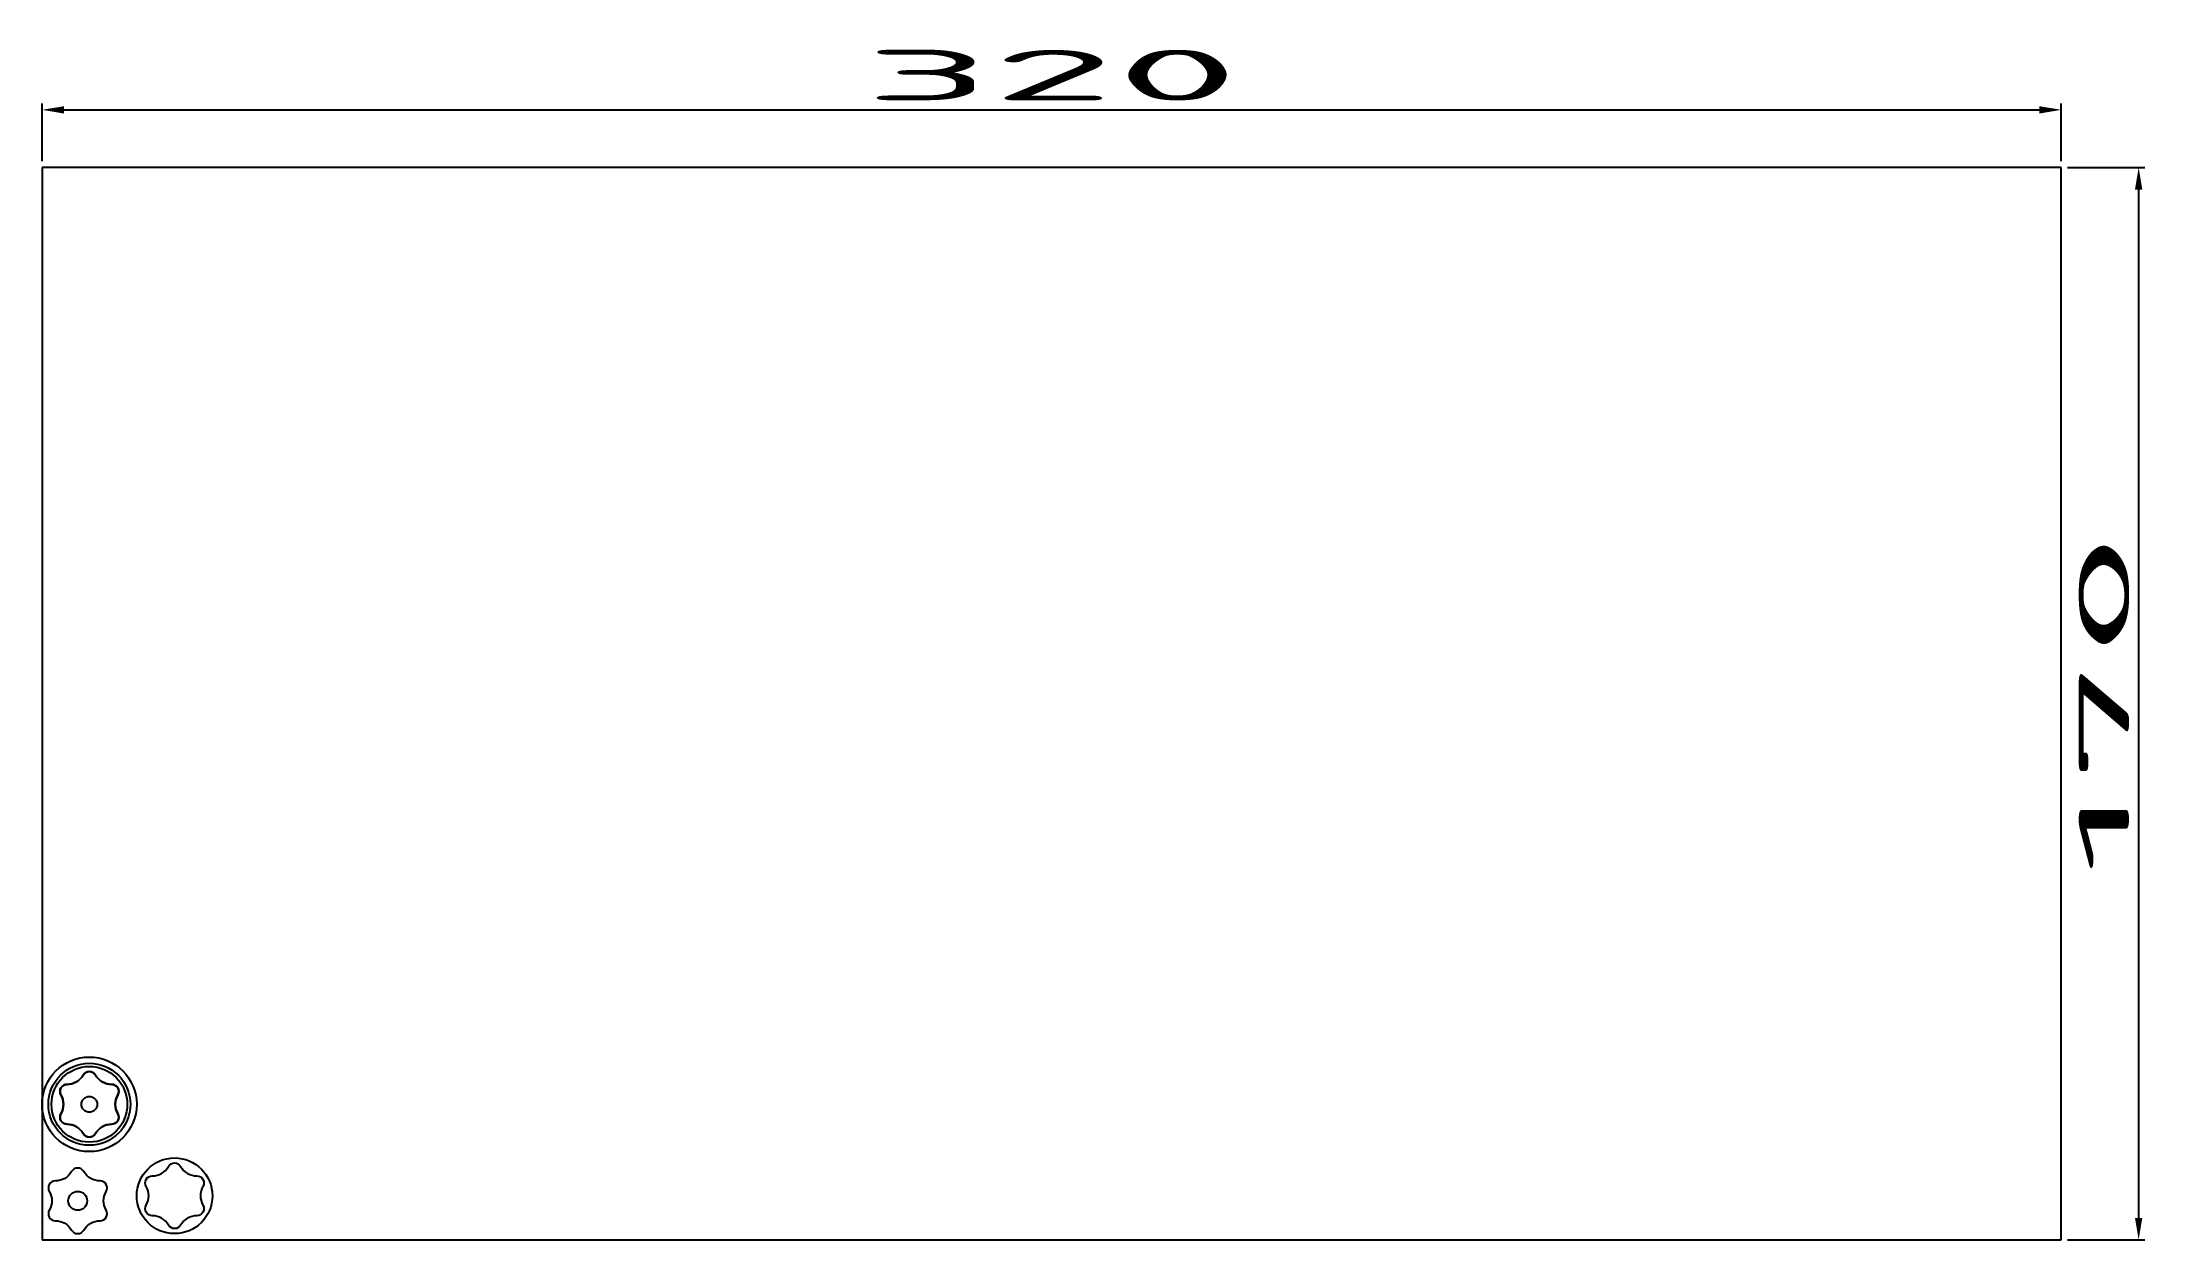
# Model space of a CAD drawing. Header units: millimetres. Extents: x 0 to 333, y 0 to 190.
import ezdxf

# ---------------------------------------------------------------- set-up
doc = ezdxf.new("R2010")
doc.units = ezdxf.units.MM
doc.styles.get("Standard").update_dxf_attribs({"font": 'ISOCP.SHX', "width": 4, "height": 8, "bigfont": 'EXTFONT.SHX'})
doc.dimstyles.new('AM_ISO', dxfattribs={"dimtxt": 3.5, "dimasz": 3.5, "dimexe": 1, "dimexo": 1, "dimgap": 1.5, "dimtad": 1, "dimdsep": 46, "dimtxsty": 'STANDARD', "dimcen": 0, "dimclrd": 256, "dimclre": 256, "dimclrt": 140, "dimadec": 0, "dimazin": 2, "dimtp": 0.1, "dimtm": 0.1, "dimtfac": 0.71, "dimtdec": 3, "dimtmove": 0, "dimatfit": 3, "dimfxl": 1, "dimlwd": -1, "dimlwe": -1, "dimarcsym": 0})

# ---------------------------------------------------------------- blocks, each defined once
blk = doc.blocks.new('*D9')
at = {"linetype": 'ByBlock'}
for p, q in [((0, 171), (0, 180.14)), ((320, 171), (320, 180.14)), ((3.5, 179.14), (316.5, 179.14))]:
    blk.add_line(p, q, dxfattribs=at)
for points in [[(3.5, 179.72), (3.5, 178.55), (0, 179.14)], [(316.5, 179.72), (316.5, 178.55), (320, 179.14)]]:
    blk.add_solid(points)
at = {"layer": 'Defpoints', "color": 0}
for p in [(320, 179.14), (0, 170), (320, 170)]:
    blk.add_point(p, dxfattribs=at)
at = {"color": 140, "insert": (160, 184.64), "char_height": 8, "attachment_point": 5}
blk.add_mtext('320', dxfattribs=at)
blk = doc.blocks.new('*D10')
at = {"linetype": 'ByBlock'}
for p, q in [((321, 170), (333.26, 170)), ((332.26, 166.5), (332.26, 3.5)), ((321, 0), (333.26, 0))]:
    blk.add_line(p, q, dxfattribs=at)
for points in [[(331.68, 166.5), (332.84, 166.5), (332.26, 170)], [(331.68, 3.5), (332.84, 3.5), (332.26, 0)]]:
    blk.add_solid(points)
at = {"layer": 'Defpoints', "color": 0}
for p in [(320, 170), (320, 0), (332.26, 0)]:
    blk.add_point(p, dxfattribs=at)
at = {"color": 140, "insert": (326.76, 85), "char_height": 8, "attachment_point": 5, "rotation": 90}
blk.add_mtext('170', dxfattribs=at)

msp = doc.modelspace()

# ---------------------------------------------------------------- linework, layer by layer
at = {"color": 5}
for p, q in [((320, 170), (0, 170)), ((0, 170), (0, 0)), ((320, 0), (320, 170)), ((0, 0), (320, 0))]:
    msp.add_line(p, q, dxfattribs=at)
for points in [[(6.539, 16.855, 0.5773503), (8.461, 16.855, -0.2679492), (11.042, 18.345, 0.5773503), (12.003, 20.01, -0.2679492), (12.003, 22.99, 0.5773503), (11.042, 24.655, -0.2679492), (8.461, 26.145, 0.5773503), (6.539, 26.145, -0.2679492), (3.958, 24.655, 0.5773503), (2.997, 22.99, -0.2679492), (2.997, 20.01, 0.5773503), (3.958, 18.345, -0.2679492)], [(6.539, 16.855, 0.2679492), (3.958, 18.345, -0.5773503), (2.997, 20.01, 0.2679492), (2.997, 22.99, -0.5773503), (3.958, 24.655, 0.2679492), (6.539, 26.145, -0.5773503), (8.461, 26.145, 0.2679492), (11.042, 24.655, -0.5773503), (12.003, 22.99, 0.2679492), (12.003, 20.01, -0.5773503), (11.042, 18.345, 0.2679492), (8.461, 16.855, -0.5773503)], [(6.539, 16.855, 0.5773503), (8.461, 16.855, -0.2679492), (11.042, 18.345, 0.5773503), (12.003, 20.01, -0.2679492), (12.003, 22.99, 0.5773503), (11.042, 24.655, -0.2679492), (8.461, 26.145, 0.5773503), (6.539, 26.145, -0.2679492), (3.958, 24.655, 0.5773503), (2.997, 22.99, -0.2679492), (2.997, 20.01, 0.5773503), (3.958, 18.345, -0.2679492)], [(6.539, 16.855, 0.2679492), (3.958, 18.345, -0.5773503), (2.997, 20.01, 0.2679492), (2.997, 22.99, -0.5773503), (3.958, 24.655, 0.2679492), (6.539, 26.145, -0.5773503), (8.461, 26.145, 0.2679492), (11.042, 24.655, -0.5773503), (12.003, 22.99, 0.2679492), (12.003, 20.01, -0.5773503), (11.042, 18.345, 0.2679492), (8.461, 16.855, -0.5773503)], [(1.149, 4.71, 0.5773503), (2.11, 3.045, -0.2679492), (4.691, 1.555, 0.5773503), (6.613, 1.555, -0.2679492), (9.194, 3.045, 0.5773503), (10.155, 4.71, -0.2679492), (10.155, 7.69, 0.5773503), (9.194, 9.355, -0.2679492), (6.613, 10.845, 0.5773503), (4.691, 10.845, -0.2679492), (2.11, 9.355, 0.5773503), (1.149, 7.69, -0.2679492)], [(25.503, 8.49, 0.2679492), (25.503, 5.51, -0.5773503), (24.542, 3.845, 0.2679492), (21.961, 2.355, -0.5773503), (20.039, 2.355, 0.2679492), (17.458, 3.845, -0.5773503), (16.497, 5.51, 0.2679492), (16.497, 8.49, -0.5773503), (17.458, 10.155, 0.2679492), (20.039, 11.645, -0.5773503), (21.961, 11.645, 0.2679492), (24.542, 10.155, -0.5773503)]]:
    msp.add_lwpolyline(points, format="xyb", close=True)
for centre, radius in [((7.5, 21.5), 7.5), ((7.5, 21.5), 6.5), ((7.5, 21.5), 6), ((7.5, 21.5), 6), ((7.5, 21.5), 1.25), ((7.5, 21.5), 1.25), ((21, 7), 6), ((5.652, 6.2), 1.5)]:
    msp.add_circle(centre, radius)

# ---------------------------------------------------------------- dimensions: what is measured, and where the dimension line sits
dim = msp.add_linear_dim(base=(320, 179.136), p1=(0, 170), p2=(320, 170), dimstyle='AM_ISO')
dim.commit()
dim.dimension.update_dxf_attribs({"geometry": '*D9', "text_midpoint": (160, 179.136), "dimtype": 160})
dim = msp.add_linear_dim(base=(332.26, 0), p1=(320, 170), p2=(320, 0), angle=90, dimstyle='AM_ISO')
dim.commit()
dim.dimension.update_dxf_attribs({"geometry": '*D10', "text_midpoint": (326.76, 85)})

doc.saveas('drawing.dxf')
